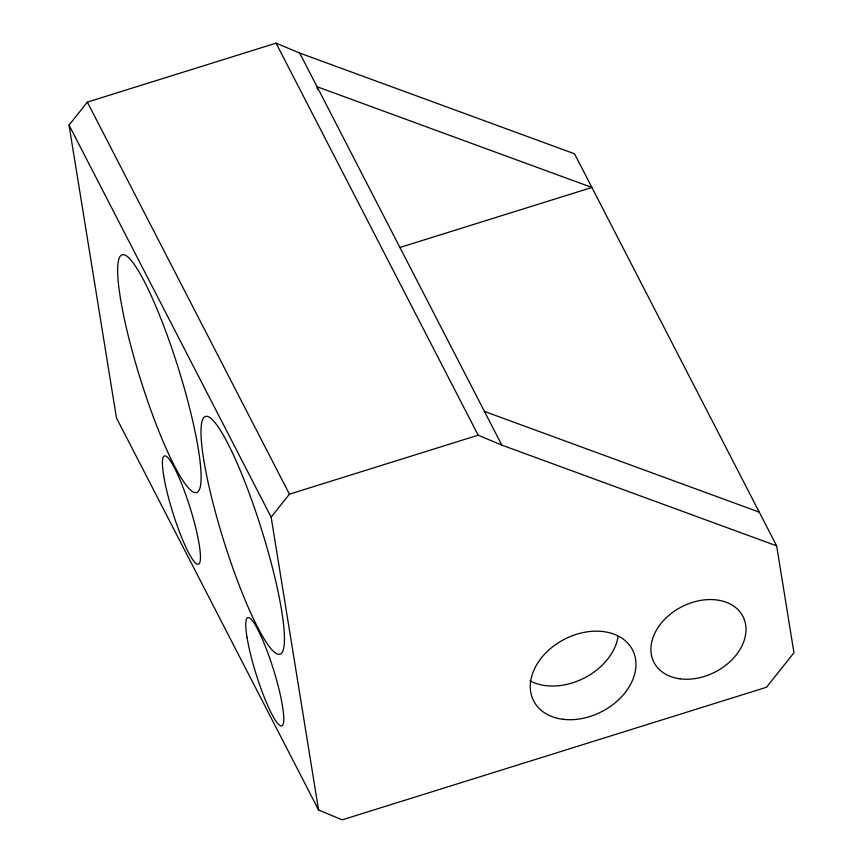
<?xml version="1.0" encoding="UTF-8"?>
<svg xmlns="http://www.w3.org/2000/svg" width="863" height="863" viewBox="0 0 863 863"><rect width="100%" height="100%" fill="white"/><g stroke="black" fill="none" stroke-linecap="round" stroke-linejoin="round"><path stroke-width="1.29" d="M69.04 125.124L87.346 102.114L276.063 43.15L299.688 53.042L574.542 153.797L776.646 545.848L793.96 652.762L766.506 687.261L342.19 819.85L318.566 809.958L116.462 417.908L69.04 125.124L271.144 517.164L318.566 809.958M271.144 517.164L289.439 494.165L478.156 435.189L501.791 445.092L776.646 545.848M399.655 247.552L591.91 187.476L317.055 86.732L317.487 89.374M484.423 411.414L759.278 512.158M299.688 53.042L501.791 445.092M276.063 43.15L478.156 435.189M87.346 102.114L289.439 494.165M618.124 636.581A55.62 40.712 -27.3 0 1 583.615 678.361A55.62 40.712 -27.3 0 1 529.893 680.745M247.023 637.336A56.731 8.975 72.6 0 0 279.472 725.19A56.731 8.975 72.6 0 0 267.703 652.547A56.731 8.975 72.6 0 0 247.023 637.336M163.679 475.664A56.731 8.975 72.6 0 0 196.128 563.528A56.731 8.975 72.6 0 0 184.358 490.874A56.731 8.975 72.6 0 0 163.679 475.664M562.687 719.246A55.62 40.712 -27.3 0 0 635.546 659.062A55.62 40.712 -27.3 0 0 551.144 648.016A55.62 40.712 -27.3 0 0 562.687 719.246M680.055 678.825A50.054 36.645 -27.3 0 0 745.632 624.661A50.054 36.645 -27.3 0 0 669.666 614.726A50.054 36.645 -27.3 0 0 680.055 678.825M120.389 298.048A124.596 19.72 72.6 0 0 191.651 490.993A124.596 19.72 72.6 0 0 165.804 331.446A124.596 19.72 72.6 0 0 120.389 298.048M203.733 459.72A124.596 19.72 72.6 0 0 274.984 652.655A124.596 19.72 72.6 0 0 249.148 493.118A124.596 19.72 72.6 0 0 203.733 459.72"/></g></svg>
